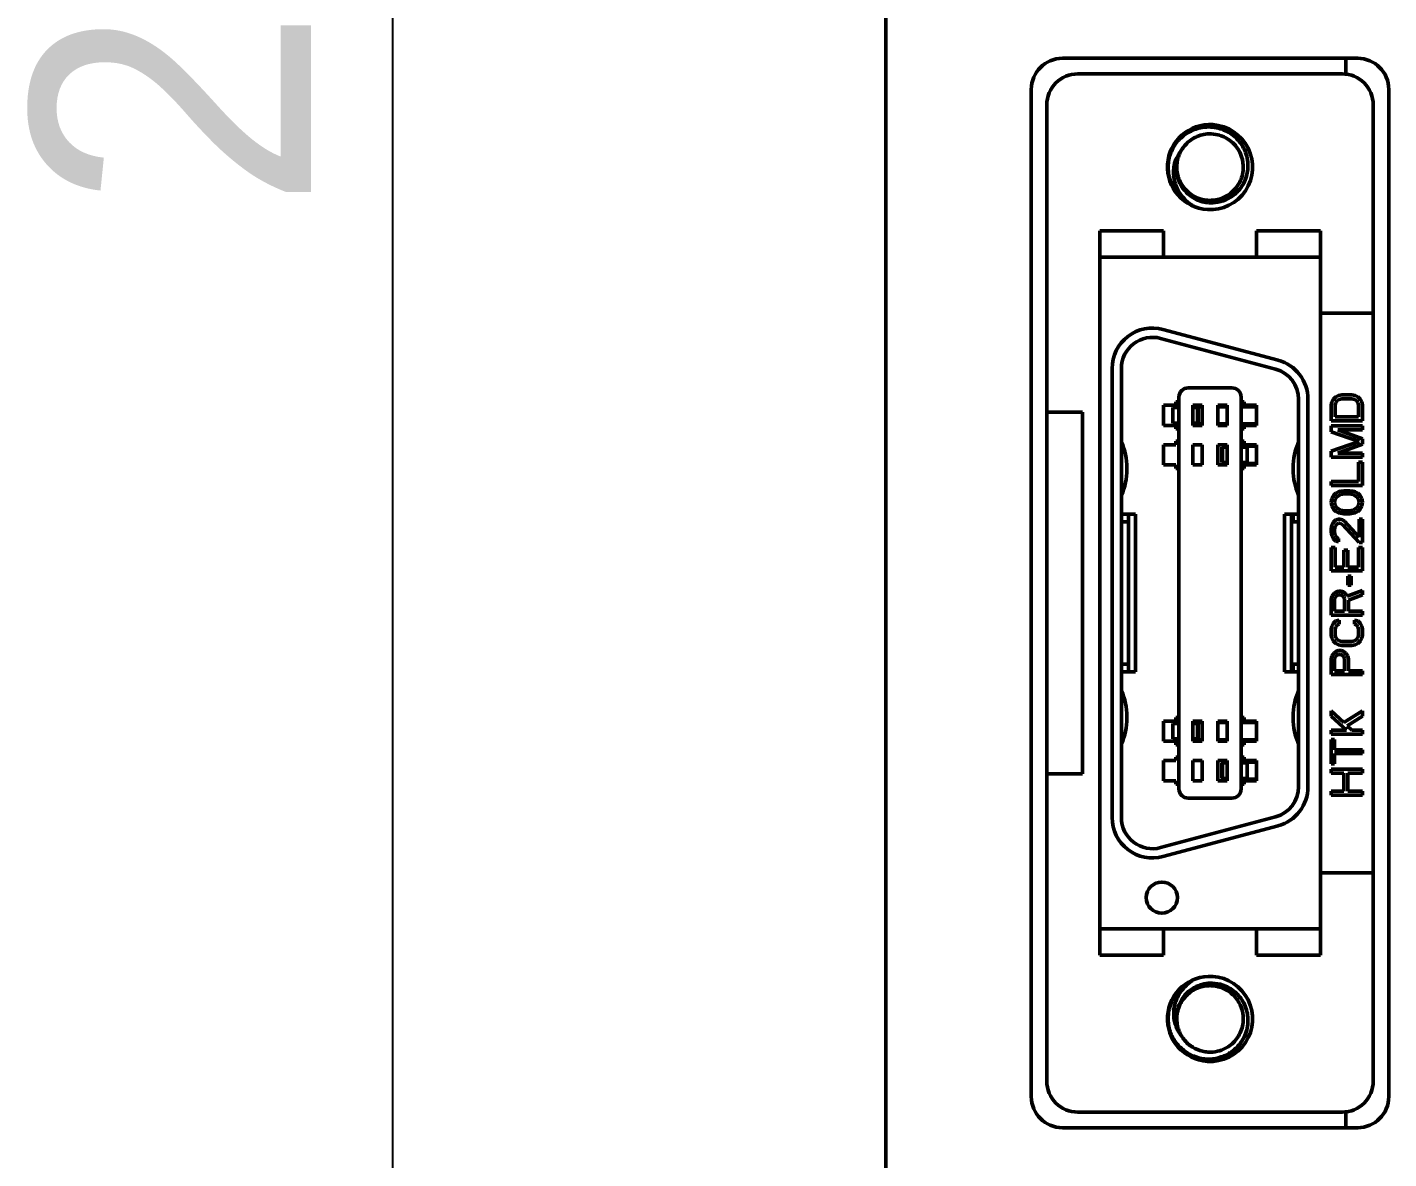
# Model space of a CAD drawing. Header units: millimetres. Extents: x 1391 to 4749, y -272 to 879.
# Drawn here: x 1797.18 to 1840.98, y 307.17 to 343.57 of the extents above; entities that cross this region are included whole.
import ezdxf

# ---------------------------------------------------------------- set-up
doc = ezdxf.new("R2010")
doc.units = ezdxf.units.MM
doc.header["$LTSCALE"] = 3
doc.layers.get('0').update_dxf_attribs({"lineweight": 25})
doc.layers.add('외형선(ISO)', color=7, linetype='Continuous', lineweight=50)
doc.layers.add('치수(ISO)', color=7, linetype='Continuous', lineweight=25)
doc.styles.add('레이블 문자 (JIS)', font='')
doc.styles.get('레이블 문자 (JIS)').set_extended_font_data('Gulim')
doc.dimstyles.new('복사 대상기본값 (JIS)', dxfattribs={"dimscale": 3, "dimtxt": 3, "dimasz": 2, "dimexe": 1, "dimexo": 0.5, "dimgap": 0.8, "dimtad": 1, "dimdsep": 46, "dimtxsty": '레이블 문자 (JIS)', "dimblk": 'Filled-1', "dimcen": 0.09, "dimdle": 10, "dimclrd": 256, "dimclre": 256, "dimclrt": 256, "dimazin": 2, "dimtfac": 0.666667, "dimtmove": 0, "dimatfit": 3, "dimldrblk": 'OPEN', "dimfxl": 1, "dimtolj": 1, "dimtzin": 0, "dimlwd": -1, "dimlwe": -1, "dimarcsym": 0})

# ---------------------------------------------------------------- blocks, each defined once
blk = doc.blocks.new('Filled-1')
at = {"color": 0}
for p, q in [((0, 0), (-1, 0.25)), ((-1, 0.25), (-1, -0.25)), ((-1, 0), (0, 0)), ((-1, -0.25), (0, 0))]:
    blk.add_line(p, q, dxfattribs=at)
at = {"color": 0, "flags": 128}
blk.add_lwpolyline([(-1, -0.25), (0, 0), (-1, 0.25), (-1, -0.25)], dxfattribs=at)
at = {"color": 0}
blk.add_solid([(-1, -0.25), (0, 0), (-1, 0.25), (-1, -0.25)], dxfattribs=at)
blk = doc.blocks.new('*D20')
at = {"layer": 'Defpoints', "color": 0}
for p in [(1808.941, 451.269), (1838.051, 451.269), (1824.801, 249.769)]:
    blk.add_point(p, dxfattribs=at)
at = {"layer": '치수(ISO)'}
for p, q in [((1836.551, 451.269), (1805.941, 451.269)), ((1808.941, 255.769), (1808.941, 445.269)), ((1823.301, 249.769), (1805.941, 249.769))]:
    blk.add_line(p, q, dxfattribs=at)
at = {"layer": '치수(ISO)', "linetype": 'ByBlock', "xscale": 6, "yscale": 6, "zscale": 6}
for p, rotation in [((1808.941, 451.269), 90), ((1808.941, 249.769), 270)]:
    blk.add_blockref('Filled-1', p, dxfattribs=dict(at, rotation=rotation))
at = {"layer": '치수(ISO)', "insert": (1797.313, 347.499), "char_height": 9, "attachment_point": 2, "rotation": 90, "style": '레이블 문자 (JIS)'}
blk.add_mtext('\\A1;202', dxfattribs=at)
blk = doc.blocks.new('_Open')
at = {"color": 0, "linetype": 'ByBlock', "lineweight": -2}
for p, q in [((-1, 0.1667), (0, 0)), ((-1, -0.1667), (0, 0)), ((0, 0), (-1, 0))]:
    blk.add_line(p, q, dxfattribs=at)

msp = doc.modelspace()

# ---------------------------------------------------------------- linework, layer by layer
at = {"layer": '외형선(ISO)', "color": 0}
for p, q in [((1824.801, 259.269), (1824.801, 441.269)), ((1830.481, 342.569), (1839.981, 342.569)), ((1839.601, 342.062), (1839.601, 342.569)), ((1839.481, 342.069), (1830.981, 342.069)), ((1829.481, 309.169), (1829.481, 341.569)), ((1840.981, 341.569), (1840.981, 309.169)), ((1829.981, 341.069), (1829.981, 331.184)), ((1840.481, 334.369), (1840.481, 341.069)), ((1833.929, 339.421), (1833.929, 339.421)), ((1831.681, 336.169), (1831.681, 337.019)), ((1833.731, 337.019), (1831.681, 337.019)), ((1833.731, 337.019), (1833.731, 336.169)), ((1836.731, 337.019), (1838.781, 337.019)), ((1836.731, 337.019), (1836.731, 336.169)), ((1838.781, 337.019), (1838.781, 336.169)), ((1833.731, 336.169), (1831.681, 336.169)), ((1831.681, 336.169), (1831.681, 314.569)), ((1836.731, 336.169), (1833.731, 336.169)), ((1838.781, 336.169), (1836.731, 336.169)), ((1838.781, 314.569), (1838.781, 336.169)), ((1838.781, 334.369), (1840.481, 334.369)), ((1840.481, 316.369), (1840.481, 334.369)), ((1833.718, 333.85), (1837.418, 332.858)), ((1833.64, 333.56), (1837.34, 332.569)), ((1832.081, 318.144), (1832.081, 332.594)), ((1832.381, 318.144), (1832.381, 332.594)), ((1834.231, 331.669), (1834.231, 319.069)), ((1835.931, 331.969), (1834.531, 331.969)), ((1836.231, 331.669), (1836.231, 319.069)), ((1838.081, 331.603), (1838.081, 319.136)), ((1838.381, 331.603), (1838.381, 319.136)), ((1839.195, 331.598), (1839.153, 331.515)), ((1839.28, 331.682), (1839.195, 331.598)), ((1839.365, 331.723), (1839.28, 331.682)), ((1839.323, 331.557), (1839.387, 331.598)), ((1839.472, 331.744), (1839.365, 331.723)), ((1839.387, 331.598), (1839.472, 331.619)), ((1839.791, 331.744), (1839.472, 331.744)), ((1839.472, 331.619), (1839.791, 331.619)), ((1839.897, 331.723), (1839.791, 331.744)), ((1839.791, 331.619), (1839.876, 331.598)), ((1839.876, 331.598), (1839.94, 331.557)), ((1839.982, 331.682), (1839.897, 331.723)), ((1840.067, 331.598), (1839.982, 331.682)), ((1840.11, 331.515), (1840.067, 331.598)), ((1829.981, 319.554), (1829.981, 331.184)), ((1829.981, 331.184), (1831.131, 331.184)), ((1831.131, 319.554), (1831.131, 331.184)), ((1833.731, 331.409), (1833.731, 330.759)), ((1833.731, 331.409), (1834.131, 331.409)), ((1834.031, 331.334), (1834.231, 331.334)), ((1834.031, 331.334), (1834.031, 330.834)), ((1834.131, 331.519), (1834.131, 331.409)), ((1834.131, 331.519), (1834.231, 331.519)), ((1834.131, 331.414), (1834.161, 331.384)), ((1834.131, 331.353), (1834.131, 331.409)), ((1834.231, 331.384), (1834.161, 331.384)), ((1834.681, 330.759), (1834.681, 331.409)), ((1834.681, 331.409), (1834.981, 331.409)), ((1834.681, 331.359), (1834.931, 331.359)), ((1834.831, 331.334), (1834.681, 331.334)), ((1834.831, 330.834), (1834.831, 331.334)), ((1834.931, 331.359), (1834.981, 331.359)), ((1834.981, 331.409), (1834.981, 330.759)), ((1835.481, 331.409), (1835.781, 331.409)), ((1835.481, 330.759), (1835.481, 331.409)), ((1835.481, 331.359), (1835.781, 331.359)), ((1835.781, 331.409), (1835.781, 330.759)), ((1836.331, 331.519), (1836.231, 331.519)), ((1836.231, 331.359), (1836.731, 331.359)), ((1836.331, 331.409), (1836.331, 331.519)), ((1836.331, 331.409), (1836.731, 331.409)), ((1836.731, 330.759), (1836.731, 331.409)), ((1839.153, 331.515), (1839.131, 331.411)), ((1839.131, 330.911), (1839.131, 331.411)), ((1839.259, 331.411), (1839.28, 331.494)), ((1839.259, 331.411), (1839.259, 331.036)), ((1839.28, 331.494), (1839.323, 331.557)), ((1839.94, 331.557), (1839.982, 331.494)), ((1839.982, 331.494), (1840.004, 331.411)), ((1840.004, 331.411), (1840.004, 331.036)), ((1840.131, 331.411), (1840.11, 331.515)), ((1840.131, 330.911), (1840.131, 331.411)), ((1834.131, 330.759), (1833.731, 330.759)), ((1834.031, 330.834), (1834.231, 330.834)), ((1834.131, 330.759), (1834.131, 330.815)), ((1834.161, 330.784), (1834.131, 330.754)), ((1834.131, 330.759), (1834.131, 330.649)), ((1834.161, 330.784), (1834.231, 330.784)), ((1834.681, 330.834), (1834.831, 330.834)), ((1834.681, 330.809), (1834.931, 330.809)), ((1834.981, 330.759), (1834.681, 330.759)), ((1834.931, 330.809), (1834.981, 330.809)), ((1835.481, 330.809), (1835.781, 330.809)), ((1835.781, 330.759), (1835.481, 330.759)), ((1836.231, 330.809), (1836.731, 330.809)), ((1836.331, 330.759), (1836.731, 330.759)), ((1836.331, 330.759), (1836.331, 330.649)), ((1839.131, 330.911), (1840.131, 330.911)), ((1840.131, 330.744), (1839.131, 330.744)), ((1839.131, 330.744), (1839.131, 330.557)), ((1840.004, 331.036), (1839.259, 331.036)), ((1840.131, 330.619), (1840.131, 330.744)), ((1834.131, 330.649), (1834.231, 330.649)), ((1836.231, 330.649), (1836.331, 330.649)), ((1839.131, 330.557), (1840.025, 330.244)), ((1840.131, 330.328), (1839.344, 330.619)), ((1840.131, 330.619), (1839.344, 330.619)), ((1840.131, 330.161), (1840.131, 330.328)), ((1833.731, 330.139), (1833.731, 329.489)), ((1833.731, 330.139), (1834.131, 330.139)), ((1834.131, 330.249), (1834.131, 330.139)), ((1834.231, 330.249), (1834.131, 330.249)), ((1834.681, 329.489), (1834.681, 330.139)), ((1834.681, 330.139), (1834.981, 330.139)), ((1834.981, 330.139), (1834.981, 329.489)), ((1835.481, 329.489), (1835.481, 330.139)), ((1835.481, 330.139), (1835.781, 330.139)), ((1835.781, 330.064), (1835.631, 330.064)), ((1835.631, 329.564), (1835.631, 330.064)), ((1835.781, 330.139), (1835.781, 329.489)), ((1836.331, 330.249), (1836.231, 330.249)), ((1836.301, 330.114), (1836.231, 330.114)), ((1836.431, 330.064), (1836.231, 330.064)), ((1836.301, 330.114), (1836.331, 330.144)), ((1836.331, 330.249), (1836.331, 330.139)), ((1836.731, 330.139), (1836.331, 330.139)), ((1836.331, 330.139), (1836.331, 330.083)), ((1836.731, 330.089), (1836.331, 330.089)), ((1836.431, 329.564), (1836.431, 330.064)), ((1836.731, 329.489), (1836.731, 330.139)), ((1840.025, 330.244), (1839.131, 329.932)), ((1839.131, 329.932), (1839.131, 329.744)), ((1839.344, 329.869), (1840.131, 330.161)), ((1840.131, 329.869), (1839.344, 329.869)), ((1840.131, 329.744), (1840.131, 329.869)), ((1832.556, 329.337), (1832.556, 329.401)), ((1834.131, 329.489), (1833.731, 329.489)), ((1834.131, 329.489), (1834.131, 329.379)), ((1834.981, 329.489), (1834.681, 329.489)), ((1835.781, 329.489), (1835.481, 329.489)), ((1835.631, 329.564), (1835.781, 329.564)), ((1836.231, 329.564), (1836.431, 329.564)), ((1836.231, 329.514), (1836.301, 329.514)), ((1836.331, 329.484), (1836.301, 329.514)), ((1836.331, 329.545), (1836.331, 329.489)), ((1836.731, 329.539), (1836.331, 329.539)), ((1836.331, 329.489), (1836.731, 329.489)), ((1836.331, 329.489), (1836.331, 329.379)), ((1837.906, 329.337), (1837.906, 329.401)), ((1839.131, 329.744), (1840.131, 329.744)), ((1840.131, 329.578), (1840.004, 329.578)), ((1840.004, 329.578), (1840.004, 328.953)), ((1840.131, 328.828), (1840.131, 329.578)), ((1834.131, 329.379), (1834.231, 329.379)), ((1836.231, 329.379), (1836.331, 329.379)), ((1840.004, 328.953), (1839.131, 328.953)), ((1839.131, 328.953), (1839.131, 328.828)), ((1840.131, 328.828), (1839.131, 328.828)), ((1839.216, 328.515), (1839.153, 328.411)), ((1839.28, 328.578), (1839.216, 328.515)), ((1839.365, 328.619), (1839.28, 328.578)), ((1839.301, 328.453), (1839.429, 328.536)), ((1839.429, 328.64), (1839.365, 328.619)), ((1839.535, 328.661), (1839.429, 328.64)), ((1839.429, 328.536), (1839.557, 328.557)), ((1839.727, 328.661), (1839.535, 328.661)), ((1839.557, 328.557), (1839.706, 328.557)), ((1839.706, 328.557), (1839.833, 328.536)), ((1839.833, 328.64), (1839.727, 328.661)), ((1839.897, 328.619), (1839.833, 328.64)), ((1839.833, 328.536), (1839.961, 328.453)), ((1839.982, 328.578), (1839.897, 328.619)), ((1840.046, 328.515), (1839.982, 328.578)), ((1840.11, 328.411), (1840.046, 328.515)), ((1839.153, 328.411), (1839.131, 328.286)), ((1839.131, 328.286), (1839.153, 328.161)), ((1839.153, 328.161), (1839.216, 328.057)), ((1839.238, 328.286), (1839.259, 328.39)), ((1839.259, 328.182), (1839.238, 328.286)), ((1839.259, 328.39), (1839.301, 328.453)), ((1839.301, 328.119), (1839.259, 328.182)), ((1839.429, 328.036), (1839.301, 328.119)), ((1839.961, 328.119), (1839.833, 328.036)), ((1839.961, 328.453), (1840.004, 328.39)), ((1840.004, 328.182), (1839.961, 328.119)), ((1840.004, 328.39), (1840.025, 328.286)), ((1840.025, 328.286), (1840.004, 328.182)), ((1840.046, 328.057), (1840.11, 328.161)), ((1840.131, 328.286), (1840.11, 328.411)), ((1840.11, 328.161), (1840.131, 328.286)), ((1832.381, 327.909), (1832.831, 327.909)), ((1832.381, 327.659), (1832.606, 327.659)), ((1832.606, 322.829), (1832.606, 327.909)), ((1832.831, 322.829), (1832.831, 327.909)), ((1837.631, 327.909), (1837.631, 322.829)), ((1838.081, 327.909), (1837.631, 327.909)), ((1837.856, 327.909), (1837.856, 322.829)), ((1837.856, 327.659), (1838.081, 327.659)), ((1837.901, 327.659), (1837.901, 327.909)), ((1839.195, 327.64), (1839.153, 327.557)), ((1839.28, 327.723), (1839.195, 327.64)), ((1839.216, 328.057), (1839.28, 327.994)), ((1839.28, 327.994), (1839.365, 327.953)), ((1839.365, 327.744), (1839.28, 327.723)), ((1839.365, 327.953), (1839.429, 327.932)), ((1839.408, 327.744), (1839.365, 327.744)), ((1839.493, 327.723), (1839.408, 327.744)), ((1839.429, 328.036), (1839.557, 328.015)), ((1839.429, 327.932), (1839.535, 327.911)), ((1839.557, 327.682), (1839.493, 327.723)), ((1839.727, 327.911), (1839.535, 327.911)), ((1839.706, 328.015), (1839.557, 328.015)), ((1840.025, 327.161), (1839.557, 327.682)), ((1839.833, 328.036), (1839.706, 328.015)), ((1839.727, 327.911), (1839.833, 327.932)), ((1839.833, 327.932), (1839.897, 327.953)), ((1839.897, 327.953), (1839.982, 327.994)), ((1839.982, 327.994), (1840.046, 328.057)), ((1840.131, 327.744), (1840.025, 327.744)), ((1840.025, 327.744), (1840.025, 327.161)), ((1840.131, 326.994), (1840.131, 327.744)), ((1839.153, 327.557), (1839.131, 327.432)), ((1839.131, 327.432), (1839.131, 327.348)), ((1839.131, 327.348), (1839.153, 327.203)), ((1839.153, 327.203), (1839.195, 327.119)), ((1839.238, 327.411), (1839.259, 327.515)), ((1839.238, 327.328), (1839.238, 327.411)), ((1839.259, 327.223), (1839.238, 327.328)), ((1839.259, 327.515), (1839.301, 327.578)), ((1839.301, 327.161), (1839.259, 327.223)), ((1839.301, 327.578), (1839.365, 327.619)), ((1839.365, 327.619), (1839.408, 327.619)), ((1839.408, 327.619), (1839.493, 327.578)), ((1839.493, 327.578), (1840.025, 326.994)), ((1839.259, 326.828), (1839.131, 326.828)), ((1839.131, 326.828), (1839.131, 326.078)), ((1839.195, 327.119), (1839.28, 327.036)), ((1839.259, 326.203), (1839.259, 326.828)), ((1839.28, 327.036), (1839.365, 327.015)), ((1839.365, 327.119), (1839.301, 327.161)), ((1839.365, 327.015), (1839.365, 327.119)), ((1840.131, 326.828), (1840.004, 326.828)), ((1840.004, 326.203), (1840.004, 326.828)), ((1840.131, 326.994), (1840.025, 326.994)), ((1840.131, 326.078), (1840.131, 326.828)), ((1839.663, 326.744), (1839.535, 326.744)), ((1839.535, 326.744), (1839.535, 326.203)), ((1839.663, 326.203), (1839.663, 326.744)), ((1839.131, 326.078), (1840.131, 326.078)), ((1839.535, 326.203), (1839.259, 326.203)), ((1840.004, 326.203), (1839.663, 326.203)), ((1839.663, 325.911), (1839.663, 325.619)), ((1839.663, 325.911), (1839.77, 325.911)), ((1839.77, 325.619), (1839.77, 325.911)), ((1840.131, 325.453), (1839.642, 325.265)), ((1839.663, 325.619), (1839.77, 325.619)), ((1840.131, 325.307), (1840.131, 325.453)), ((1839.153, 325.265), (1839.131, 325.161)), ((1839.131, 325.161), (1839.131, 324.661)), ((1839.216, 325.348), (1839.153, 325.265)), ((1839.301, 325.411), (1839.216, 325.348)), ((1839.238, 325.182), (1839.259, 325.244)), ((1839.238, 324.786), (1839.238, 325.182)), ((1839.301, 325.286), (1839.259, 325.244)), ((1839.365, 325.432), (1839.301, 325.411)), ((1839.301, 325.286), (1839.365, 325.307)), ((1839.45, 325.432), (1839.365, 325.432)), ((1839.365, 325.307), (1839.429, 325.307)), ((1839.429, 325.307), (1839.493, 325.286)), ((1839.514, 325.411), (1839.45, 325.432)), ((1839.535, 325.244), (1839.493, 325.286)), ((1839.599, 325.348), (1839.514, 325.411)), ((1839.535, 325.244), (1839.557, 325.182)), ((1839.557, 324.786), (1839.557, 325.182)), ((1839.642, 325.265), (1839.599, 325.348)), ((1839.684, 325.14), (1840.131, 325.307)), ((1839.684, 325.14), (1839.684, 324.786)), ((1839.131, 324.661), (1840.131, 324.661)), ((1839.557, 324.786), (1839.238, 324.786)), ((1840.131, 324.786), (1839.684, 324.786)), ((1840.131, 324.661), (1840.131, 324.786)), ((1839.153, 324.307), (1839.131, 324.203)), ((1839.131, 324.203), (1839.131, 324.015)), ((1839.195, 324.39), (1839.153, 324.307)), ((1839.28, 324.473), (1839.195, 324.39)), ((1839.259, 324.203), (1839.28, 324.286)), ((1839.259, 324.015), (1839.259, 324.203)), ((1839.387, 324.494), (1839.28, 324.473)), ((1839.28, 324.286), (1839.323, 324.348)), ((1839.323, 324.348), (1839.387, 324.369)), ((1839.387, 324.369), (1839.387, 324.494)), ((1839.982, 324.473), (1839.876, 324.494)), ((1839.876, 324.369), (1839.876, 324.494)), ((1839.876, 324.369), (1839.94, 324.348)), ((1839.94, 324.348), (1839.982, 324.286)), ((1840.067, 324.39), (1839.982, 324.473)), ((1839.982, 324.286), (1840.004, 324.203)), ((1840.004, 324.203), (1840.004, 324.015)), ((1840.11, 324.307), (1840.067, 324.39)), ((1840.131, 324.203), (1840.11, 324.307)), ((1840.131, 324.015), (1840.131, 324.203)), ((1839.131, 324.015), (1839.153, 323.911)), ((1839.153, 323.911), (1839.195, 323.828)), ((1839.195, 323.828), (1839.28, 323.744)), ((1839.28, 323.932), (1839.259, 324.015)), ((1839.323, 323.869), (1839.28, 323.932)), ((1839.28, 323.744), (1839.365, 323.703)), ((1839.387, 323.828), (1839.323, 323.869)), ((1839.365, 323.703), (1839.472, 323.682)), ((1839.472, 323.807), (1839.387, 323.828)), ((1839.791, 323.807), (1839.472, 323.807)), ((1839.876, 323.828), (1839.791, 323.807)), ((1839.791, 323.682), (1839.897, 323.703)), ((1839.94, 323.869), (1839.876, 323.828)), ((1839.897, 323.703), (1839.982, 323.744)), ((1839.982, 323.932), (1839.94, 323.869)), ((1840.004, 324.015), (1839.982, 323.932)), ((1839.982, 323.744), (1840.067, 323.828)), ((1840.067, 323.828), (1840.11, 323.911)), ((1840.11, 323.911), (1840.131, 324.015)), ((1839.153, 323.348), (1839.131, 323.244)), ((1839.216, 323.432), (1839.153, 323.348)), ((1839.301, 323.494), (1839.216, 323.432)), ((1839.238, 323.265), (1839.259, 323.328)), ((1839.238, 322.869), (1839.238, 323.265)), ((1839.301, 323.369), (1839.259, 323.328)), ((1839.301, 323.494), (1839.365, 323.515)), ((1839.301, 323.369), (1839.365, 323.39)), ((1839.45, 323.515), (1839.365, 323.515)), ((1839.365, 323.39), (1839.429, 323.39)), ((1839.429, 323.39), (1839.493, 323.369)), ((1839.514, 323.494), (1839.45, 323.515)), ((1839.472, 323.682), (1839.791, 323.682)), ((1839.535, 323.328), (1839.493, 323.369)), ((1839.599, 323.432), (1839.514, 323.494)), ((1839.535, 323.328), (1839.557, 323.265)), ((1839.557, 322.869), (1839.557, 323.265)), ((1839.663, 323.348), (1839.599, 323.432)), ((1839.684, 323.244), (1839.663, 323.348)), ((1832.381, 323.079), (1832.606, 323.079)), ((1832.381, 322.829), (1832.831, 322.829)), ((1837.631, 322.829), (1838.081, 322.829)), ((1837.856, 323.079), (1838.081, 323.079)), ((1837.901, 322.829), (1837.901, 323.079)), ((1839.131, 323.244), (1839.131, 322.744)), ((1839.557, 322.869), (1839.238, 322.869)), ((1839.684, 322.869), (1839.684, 323.244)), ((1840.131, 322.869), (1839.684, 322.869)), ((1840.131, 322.744), (1840.131, 322.869)), ((1839.131, 322.744), (1840.131, 322.744)), ((1839.535, 321.203), (1839.131, 321.578)), ((1839.131, 321.578), (1839.131, 321.411)), ((1840.131, 321.578), (1839.535, 321.203)), ((1840.131, 321.411), (1840.131, 321.578)), ((1832.556, 321.337), (1832.556, 321.401)), ((1833.731, 321.249), (1833.731, 320.599)), ((1833.731, 321.249), (1834.131, 321.249)), ((1834.031, 321.174), (1834.231, 321.174)), ((1834.031, 321.174), (1834.031, 320.674)), ((1834.131, 321.359), (1834.131, 321.249)), ((1834.231, 321.359), (1834.131, 321.359)), ((1834.131, 321.254), (1834.161, 321.224)), ((1834.131, 321.193), (1834.131, 321.249)), ((1834.231, 321.224), (1834.161, 321.224)), ((1834.681, 320.599), (1834.681, 321.249)), ((1834.681, 321.249), (1834.981, 321.249)), ((1834.681, 321.199), (1834.931, 321.199)), ((1834.831, 321.174), (1834.681, 321.174)), ((1834.831, 320.674), (1834.831, 321.174)), ((1834.931, 321.199), (1834.981, 321.199)), ((1834.981, 321.249), (1834.981, 320.599)), ((1835.481, 320.599), (1835.481, 321.249)), ((1835.481, 321.249), (1835.781, 321.249)), ((1835.481, 321.199), (1835.781, 321.199)), ((1835.781, 321.249), (1835.781, 320.599)), ((1836.331, 321.359), (1836.231, 321.359)), ((1836.231, 321.199), (1836.731, 321.199)), ((1836.331, 321.249), (1836.331, 321.359)), ((1836.331, 321.249), (1836.731, 321.249)), ((1836.731, 320.599), (1836.731, 321.249)), ((1837.906, 321.337), (1837.906, 321.401)), ((1839.131, 321.411), (1839.621, 320.953)), ((1839.642, 321.098), (1840.131, 321.411)), ((1839.791, 320.953), (1839.642, 321.098)), ((1834.031, 320.674), (1834.231, 320.674)), ((1834.131, 320.599), (1834.131, 320.655)), ((1834.681, 320.674), (1834.831, 320.674)), ((1834.681, 320.649), (1834.931, 320.649)), ((1834.931, 320.649), (1834.981, 320.649)), ((1835.481, 320.649), (1835.781, 320.649)), ((1836.231, 320.649), (1836.731, 320.649)), ((1839.621, 320.953), (1839.131, 320.953)), ((1839.131, 320.953), (1839.131, 320.828)), ((1839.131, 320.828), (1840.131, 320.828)), ((1839.238, 320.661), (1839.131, 320.661)), ((1839.131, 319.869), (1839.131, 320.661)), ((1839.238, 320.328), (1839.238, 320.661)), ((1839.791, 320.953), (1840.131, 320.953)), ((1840.131, 320.828), (1840.131, 320.953)), ((1834.131, 320.599), (1833.731, 320.599)), ((1834.161, 320.624), (1834.131, 320.594)), ((1834.131, 320.599), (1834.131, 320.489)), ((1834.131, 320.489), (1834.231, 320.489)), ((1834.161, 320.624), (1834.231, 320.624)), ((1834.981, 320.599), (1834.681, 320.599)), ((1835.781, 320.599), (1835.481, 320.599)), ((1836.231, 320.489), (1836.331, 320.489)), ((1836.331, 320.599), (1836.731, 320.599)), ((1836.331, 320.599), (1836.331, 320.489)), ((1840.131, 320.328), (1839.238, 320.328)), ((1839.238, 319.869), (1839.238, 320.203)), ((1839.238, 320.203), (1840.131, 320.203)), ((1840.131, 320.203), (1840.131, 320.328)), ((1833.731, 319.979), (1833.731, 319.329)), ((1833.731, 319.979), (1834.131, 319.979)), ((1834.131, 320.089), (1834.131, 319.979)), ((1834.231, 320.089), (1834.131, 320.089)), ((1834.681, 319.329), (1834.681, 319.979)), ((1834.681, 319.979), (1834.981, 319.979)), ((1834.981, 319.979), (1834.981, 319.329)), ((1835.481, 319.329), (1835.481, 319.979)), ((1835.481, 319.979), (1835.781, 319.979)), ((1835.781, 319.904), (1835.631, 319.904)), ((1835.631, 319.404), (1835.631, 319.904)), ((1835.781, 319.979), (1835.781, 319.329)), ((1836.331, 320.089), (1836.231, 320.089)), ((1836.301, 319.954), (1836.231, 319.954)), ((1836.431, 319.904), (1836.231, 319.904)), ((1836.301, 319.954), (1836.331, 319.984)), ((1836.331, 319.979), (1836.331, 320.089)), ((1836.331, 319.979), (1836.731, 319.979)), ((1836.331, 319.979), (1836.331, 319.923)), ((1836.731, 319.929), (1836.331, 319.929)), ((1836.431, 319.404), (1836.431, 319.904)), ((1836.731, 319.329), (1836.731, 319.979)), ((1839.131, 319.869), (1839.238, 319.869)), ((1829.981, 309.669), (1829.981, 319.554)), ((1831.131, 319.554), (1829.981, 319.554)), ((1834.131, 319.329), (1833.731, 319.329)), ((1834.131, 319.329), (1834.131, 319.219)), ((1834.981, 319.329), (1834.681, 319.329)), ((1835.781, 319.329), (1835.481, 319.329)), ((1835.631, 319.404), (1835.781, 319.404)), ((1836.231, 319.404), (1836.431, 319.404)), ((1836.231, 319.354), (1836.301, 319.354)), ((1836.331, 319.324), (1836.301, 319.354)), ((1836.331, 319.385), (1836.331, 319.329)), ((1836.731, 319.379), (1836.331, 319.379)), ((1836.331, 319.329), (1836.731, 319.329)), ((1836.331, 319.329), (1836.331, 319.219)), ((1839.131, 319.703), (1840.131, 319.703)), ((1839.131, 319.578), (1839.131, 319.703)), ((1839.535, 319.578), (1839.131, 319.578)), ((1839.535, 318.994), (1839.535, 319.578)), ((1839.663, 318.994), (1839.663, 319.578)), ((1840.131, 319.578), (1839.663, 319.578)), ((1840.131, 319.703), (1840.131, 319.578)), ((1834.131, 319.219), (1834.231, 319.219)), ((1836.231, 319.219), (1836.331, 319.219)), ((1839.131, 318.994), (1839.535, 318.994)), ((1839.131, 318.869), (1839.131, 318.994)), ((1839.663, 318.994), (1840.131, 318.994)), ((1840.131, 318.994), (1840.131, 318.869)), ((1835.931, 318.769), (1834.531, 318.769)), ((1840.131, 318.869), (1839.131, 318.869)), ((1837.34, 318.17), (1833.64, 317.178)), ((1837.418, 317.88), (1833.718, 316.888)), ((1840.481, 316.369), (1838.781, 316.369)), ((1840.481, 316.369), (1840.481, 309.669)), ((1831.681, 314.569), (1833.731, 314.569)), ((1831.681, 314.569), (1831.681, 313.719)), ((1833.731, 314.569), (1836.731, 314.569)), ((1833.731, 314.569), (1833.731, 313.719)), ((1836.731, 314.569), (1838.781, 314.569)), ((1836.731, 313.719), (1836.731, 314.569)), ((1838.781, 313.719), (1838.781, 314.569)), ((1833.731, 313.719), (1831.681, 313.719)), ((1838.781, 313.719), (1836.731, 313.719)), ((1833.929, 311.317), (1833.929, 311.317)), ((1830.981, 308.669), (1839.481, 308.669)), ((1839.601, 308.169), (1839.601, 308.676)), ((1839.981, 308.169), (1830.481, 308.169))]:
    msp.add_line(p, q, dxfattribs=at)
msp.add_circle((1833.681, 315.569), 0.5, dxfattribs=at)
for centre, radius, start, end in [((1830.481, 341.569), 1, 90, 180), ((1839.981, 341.569), 1, 0, 90), ((1830.981, 341.069), 1, 90, 180), ((1839.481, 341.069), 1, 0, 90), ((1835.231, 339.069), 1.369, 86.4, 266.4), ((1835.231, 339.069), 1.369, 266.4, 86.4), ((1835.231, 339.069), 1.069, 149.7945, 170.0063), ((1833.381, 332.594), 1.3, 75, 180), ((1833.381, 332.594), 1, 75, 180), ((1837.081, 331.603), 1, 0, 75), ((1837.081, 331.603), 1.3, 0, 75), ((1834.531, 331.669), 0.3, 90, 180), ((1835.931, 331.669), 0.3, 0, 90), ((1830.556, 329.401), 2, 360, 24.1468), ((1839.906, 329.401), 2, 155.8532, 180), ((1830.556, 329.337), 2, 335.8532, 0), ((1830.556, 321.401), 2, 360, 24.1468), ((1839.906, 321.401), 2, 155.8532, 180), ((1830.556, 321.337), 2, 335.8532, 0), ((1834.531, 319.069), 0.3, 180, 270), ((1835.931, 319.069), 0.3, 270, 0), ((1837.081, 319.136), 1, 285, 0), ((1837.081, 319.136), 1.3, 285, 0), ((1833.381, 318.144), 1.3, 180, 285), ((1833.381, 318.144), 1, 180, 285), ((1835.231, 311.669), 1.369, 86.4, 266.4), ((1835.231, 311.669), 1.369, 266.4, 86.4), ((1835.231, 311.669), 1.069, 189.9937, 210.1658), ((1830.981, 309.669), 1, 180, 270), ((1839.481, 309.669), 1, 270, 0), ((1830.481, 309.169), 1, 180, 270), ((1839.981, 309.169), 1, 270, 0)]:
    msp.add_arc(centre, radius, start, end, dxfattribs=at)
for centre, major_axis, ratio, start_param, end_param in [((1763.612, 390.262), (71.341, -58.926), 0.019263, 6.2384, 6.242728), ((1763.612, 271.906), (71.341, 58.926), 0.019263, 0.040457, 0.044785), ((1906.85, 388.992), (-71.341, -58.926), 0.019263, 0.040457, 0.044785), ((1906.85, 270.636), (-71.341, 58.926), 0.019263, 6.2384, 6.242728), ((1839.906, 329.337), (0.42, -1.955), 0.999948, 4.500916, 4.922361), ((1763.612, 380.102), (71.341, -58.926), 0.019263, 6.2384, 6.242728), ((1839.906, 321.337), (-0.417, 1.956), 0.999948, 1.360825, 1.782269), ((1763.612, 261.746), (71.341, 58.926), 0.019263, 0.040457, 0.044785), ((1906.85, 378.832), (-71.341, -58.926), 0.019263, 0.040457, 0.044785), ((1906.85, 260.476), (-71.341, 58.926), 0.019263, 6.2384, 6.242728)]:
    msp.add_ellipse(centre, major_axis=major_axis, ratio=ratio, start_param=start_param, end_param=end_param, dxfattribs=at)
for points, knots in [([(1835.231, 340.36), (1835.096, 340.365), (1834.961, 340.348), (1834.686, 340.269), (1834.548, 340.203), (1834.309, 340.032), (1834.207, 339.93), (1834.038, 339.696), (1833.972, 339.562), (1833.929, 339.421)], [0.0000046, 0.0000046, 0.0000046, 0.0000046, 0.0405491, 0.0405491, 0.0859375, 0.0859375, 0.1288493, 0.1288493, 0.173431, 0.173431, 0.173431, 0.173431]), ([(1835.231, 340.36), (1835.244, 340.36), (1835.256, 340.359), (1835.283, 340.357), (1835.298, 340.356), (1835.312, 340.355)], [-0.008112216, -0.008112216, -0.008112216, -0.008112216, -0.00435273, -0.00435273, -0.000000528, -0.000000528, -0.000000528, -0.000000528]), ([(1835.312, 340.355), (1835.487, 340.338), (1835.646, 340.285), (1835.915, 340.143), (1836.036, 340.05), (1836.257, 339.803), (1836.331, 339.661), (1836.432, 339.381), (1836.458, 339.217), (1836.446, 338.979), (1836.436, 338.904), (1836.381, 338.677), (1836.314, 338.533), (1836.134, 338.285), (1836.025, 338.182), (1835.797, 338.037), (1835.685, 337.989), (1835.459, 337.93), (1835.345, 337.917), (1835.231, 337.921)], [-0.3411007, -0.3411007, -0.3411007, -0.3411007, -0.3069158, -0.3069158, -0.2734053, -0.2734053, -0.2332699, -0.2332699, -0.1843148, -0.1843148, -0.1617106, -0.1617106, -0.1148049, -0.1148049, -0.0703622, -0.0703622, -0.0342019, -0.0342019, -0.00006, -0.00006, -0.00006, -0.00006]), ([(1834.307, 339.607), (1834.328, 339.642), (1834.35, 339.676), (1834.433, 339.787), (1834.501, 339.856), (1834.638, 339.962), (1834.703, 340.002), (1834.836, 340.065), (1834.904, 340.089), (1835.048, 340.125), (1835.125, 340.136), (1835.296, 340.14), (1835.39, 340.13), (1835.548, 340.092), (1835.612, 340.071), (1835.762, 340.002), (1835.845, 339.95), (1835.981, 339.835), (1836.036, 339.777), (1836.135, 339.646), (1836.179, 339.572), (1836.263, 339.377), (1836.292, 339.252), (1836.299, 339.125)], [0.0000777, 0.0000777, 0.0000777, 0.0000777, 0.0122905, 0.0122905, 0.0415772, 0.0415772, 0.0642819, 0.0642819, 0.0859219, 0.0859219, 0.1090576, 0.1090576, 0.1374293, 0.1374293, 0.1576978, 0.1576978, 0.1871767, 0.1871767, 0.2110638, 0.2110638, 0.2367444, 0.2367444, 0.2749291, 0.2749291, 0.2749291, 0.2749291]), ([(1834.307, 339.607), (1834.249, 339.535), (1834.199, 339.455), (1834.122, 339.29), (1834.094, 339.205), (1834.05, 338.976), (1834.051, 338.833), (1834.105, 338.552), (1834.156, 338.414), (1834.274, 338.206), (1834.331, 338.128), (1834.473, 337.976), (1834.559, 337.905), (1834.655, 337.848)], [-0.2052971, -0.2052971, -0.2052971, -0.2052971, -0.1771195, -0.1771195, -0.1499367, -0.1499367, -0.106524, -0.106524, -0.0636076, -0.0636076, -0.0343101, -0.0343101, -0.0006124, -0.0006124, -0.0006124, -0.0006124]), ([(1833.929, 339.421), (1833.892, 339.282), (1833.878, 339.137), (1833.896, 338.824), (1833.936, 338.655), (1834.065, 338.373), (1834.144, 338.256), (1834.364, 338.024), (1834.503, 337.923), (1834.655, 337.848)], [0.0000575, 0.0000575, 0.0000575, 0.0000575, 0.0431425, 0.0431425, 0.0941527, 0.0941527, 0.1362417, 0.1362417, 0.1837266, 0.1837266, 0.1837266, 0.1837266]), ([(1834.178, 339.255), (1834.154, 339.142), (1834.148, 339.026), (1834.173, 338.787), (1834.207, 338.666), (1834.291, 338.491), (1834.326, 338.432), (1834.456, 338.257), (1834.568, 338.156), (1834.769, 338.036), (1834.847, 338), (1835.004, 337.95), (1835.081, 337.934), (1835.159, 337.926)], [0.0000318, 0.0000318, 0.0000318, 0.0000318, 0.034577, 0.034577, 0.0721473, 0.0721473, 0.092808, 0.092808, 0.1374402, 0.1374402, 0.1631401, 0.1631401, 0.1867951, 0.1867951, 0.1867951, 0.1867951]), ([(1834.178, 339.25), (1834.175, 339.233), (1834.172, 339.215), (1834.163, 339.139), (1834.161, 339.08), (1834.163, 339.022)], [-0.02302724, -0.02302724, -0.02302724, -0.02302724, -0.01772607, -0.01772607, -0.00004608, -0.00004608, -0.00004608, -0.00004608]), ([(1836.299, 339.125), (1836.301, 339.089), (1836.301, 339.053), (1836.295, 338.935), (1836.282, 338.855), (1836.241, 338.713), (1836.217, 338.649), (1836.139, 338.495), (1836.079, 338.409), (1835.957, 338.281), (1835.902, 338.234), (1835.778, 338.147), (1835.71, 338.11), (1835.567, 338.052), (1835.495, 338.03), (1835.358, 338.006), (1835.295, 338), (1835.231, 338)], [0.0000092, 0.0000092, 0.0000092, 0.0000092, 0.010932, 0.010932, 0.0352526, 0.0352526, 0.0555584, 0.0555584, 0.0870563, 0.0870563, 0.1088097, 0.1088097, 0.1322757, 0.1322757, 0.1549691, 0.1549691, 0.1740474, 0.1740474, 0.1740474, 0.1740474]), ([(1834.163, 339.022), (1834.167, 338.948), (1834.177, 338.875), (1834.209, 338.752), (1834.226, 338.702), (1834.278, 338.579), (1834.317, 338.509), (1834.404, 338.389), (1834.448, 338.338), (1834.563, 338.23), (1834.637, 338.176), (1834.776, 338.1), (1834.837, 338.073), (1834.961, 338.033), (1835.022, 338.019), (1835.133, 338.004), (1835.182, 338), (1835.231, 338)], [-0.1637368, -0.1637368, -0.1637368, -0.1637368, -0.1415377, -0.1415377, -0.1256857, -0.1256857, -0.1014852, -0.1014852, -0.081264, -0.081264, -0.0539013, -0.0539013, -0.0337589, -0.0337589, -0.0148685, -0.0148685, -0.0001066, -0.0001066, -0.0001066, -0.0001066]), ([(1835.159, 337.926), (1835.171, 337.925), (1835.183, 337.924), (1835.207, 337.922), (1835.219, 337.922), (1835.231, 337.921)], [0.000040169, 0.000040169, 0.000040169, 0.000040169, 0.0036464, 0.0036464, 0.007257218, 0.007257218, 0.007257218, 0.007257218]), ([(1834.131, 331.384), (1834.136, 331.367), (1834.134, 331.355), (1834.121, 331.338), (1834.111, 331.334), (1834.101, 331.334)], [0.0006324, 0.0006324, 0.0006324, 0.0006324, 0.1004947, 0.1004947, 0.2001173, 0.2001173, 0.2001173, 0.2001173]), ([(1834.161, 331.384), (1834.156, 331.384), (1834.151, 331.384), (1834.141, 331.384), (1834.136, 331.384), (1834.131, 331.384)], [-0.003752673, -0.003752673, -0.003752673, -0.003752673, -0.002194462, -0.002194462, -0.000770873, -0.000770873, -0.000770873, -0.000770873]), ([(1834.101, 330.834), (1834.111, 330.834), (1834.121, 330.83), (1834.134, 330.814), (1834.136, 330.801), (1834.131, 330.785)], [0.000001, 0.000001, 0.000001, 0.000001, 0.0996192, 0.0996192, 0.1994775, 0.1994775, 0.1994775, 0.1994775]), ([(1834.131, 330.784), (1834.136, 330.784), (1834.141, 330.784), (1834.151, 330.784), (1834.156, 330.784), (1834.161, 330.784)], [-0.0029828, -0.0029828, -0.0029828, -0.0029828, -0.001559201, -0.001559201, -0.000001, -0.000001, -0.000001, -0.000001]), ([(1836.331, 330.114), (1836.326, 330.114), (1836.322, 330.114), (1836.312, 330.114), (1836.306, 330.114), (1836.301, 330.114)], [-0.0029828, -0.0029828, -0.0029828, -0.0029828, -0.001559201, -0.001559201, -0.000001, -0.000001, -0.000001, -0.000001]), ([(1836.362, 330.064), (1836.352, 330.064), (1836.342, 330.068), (1836.329, 330.085), (1836.326, 330.097), (1836.331, 330.114)], [0.000001, 0.000001, 0.000001, 0.000001, 0.0996192, 0.0996192, 0.1994775, 0.1994775, 0.1994775, 0.1994775]), ([(1836.301, 329.514), (1836.306, 329.514), (1836.312, 329.514), (1836.322, 329.514), (1836.326, 329.514), (1836.331, 329.514)], [-0.003752681, -0.003752681, -0.003752681, -0.003752681, -0.002194471, -0.002194471, -0.000770878, -0.000770878, -0.000770878, -0.000770878]), ([(1836.331, 329.515), (1836.326, 329.531), (1836.329, 329.544), (1836.342, 329.56), (1836.352, 329.564), (1836.362, 329.564)], [0.0006326, 0.0006326, 0.0006326, 0.0006326, 0.1004947, 0.1004947, 0.2001173, 0.2001173, 0.2001173, 0.2001173]), ([(1834.131, 321.224), (1834.136, 321.207), (1834.134, 321.195), (1834.121, 321.178), (1834.111, 321.174), (1834.101, 321.174)], [0.0006324, 0.0006324, 0.0006324, 0.0006324, 0.1004947, 0.1004947, 0.2001173, 0.2001173, 0.2001173, 0.2001173]), ([(1834.161, 321.224), (1834.156, 321.224), (1834.151, 321.224), (1834.141, 321.224), (1834.136, 321.224), (1834.131, 321.224)], [-0.003752673, -0.003752673, -0.003752673, -0.003752673, -0.002194462, -0.002194462, -0.000770873, -0.000770873, -0.000770873, -0.000770873]), ([(1834.101, 320.674), (1834.111, 320.674), (1834.121, 320.67), (1834.134, 320.654), (1834.136, 320.641), (1834.131, 320.625)], [0.000001, 0.000001, 0.000001, 0.000001, 0.0996192, 0.0996192, 0.1994775, 0.1994775, 0.1994775, 0.1994775]), ([(1834.131, 320.624), (1834.136, 320.624), (1834.141, 320.624), (1834.151, 320.624), (1834.156, 320.624), (1834.161, 320.624)], [-0.0029828, -0.0029828, -0.0029828, -0.0029828, -0.001559201, -0.001559201, -0.000001, -0.000001, -0.000001, -0.000001]), ([(1836.331, 319.954), (1836.326, 319.954), (1836.322, 319.954), (1836.312, 319.954), (1836.306, 319.954), (1836.301, 319.954)], [-0.0029828, -0.0029828, -0.0029828, -0.0029828, -0.001559201, -0.001559201, -0.000001, -0.000001, -0.000001, -0.000001]), ([(1836.362, 319.904), (1836.352, 319.904), (1836.342, 319.908), (1836.329, 319.925), (1836.326, 319.937), (1836.331, 319.954)], [0.000001, 0.000001, 0.000001, 0.000001, 0.0996192, 0.0996192, 0.1994775, 0.1994775, 0.1994775, 0.1994775]), ([(1836.301, 319.354), (1836.306, 319.354), (1836.312, 319.354), (1836.322, 319.354), (1836.326, 319.354), (1836.331, 319.354)], [-0.003752681, -0.003752681, -0.003752681, -0.003752681, -0.002194471, -0.002194471, -0.000770878, -0.000770878, -0.000770878, -0.000770878]), ([(1836.331, 319.355), (1836.326, 319.371), (1836.329, 319.384), (1836.342, 319.4), (1836.352, 319.404), (1836.362, 319.404)], [0.0006326, 0.0006326, 0.0006326, 0.0006326, 0.1004947, 0.1004947, 0.2001173, 0.2001173, 0.2001173, 0.2001173]), ([(1834.657, 312.89), (1834.504, 312.816), (1834.364, 312.715), (1834.144, 312.482), (1834.065, 312.365), (1833.936, 312.083), (1833.896, 311.915), (1833.878, 311.601), (1833.892, 311.456), (1833.929, 311.317)], [-0.1839248, -0.1839248, -0.1839248, -0.1839248, -0.1362417, -0.1362417, -0.0941527, -0.0941527, -0.0431425, -0.0431425, -0.0000575, -0.0000575, -0.0000575, -0.0000575]), ([(1834.307, 311.132), (1834.283, 311.162), (1834.259, 311.194), (1834.238, 311.227), (1834.21, 311.27), (1834.185, 311.316), (1834.164, 311.363), (1834.125, 311.446), (1834.098, 311.535), (1834.081, 311.626), (1834.064, 311.717), (1834.058, 311.811), (1834.063, 311.905), (1834.069, 311.999), (1834.085, 312.094), (1834.114, 312.187), (1834.121, 312.213), (1834.13, 312.238), (1834.139, 312.263), (1834.165, 312.33), (1834.196, 312.395), (1834.234, 312.457), (1834.285, 312.543), (1834.346, 312.623), (1834.417, 312.696), (1834.488, 312.769), (1834.569, 312.834), (1834.657, 312.89)], [0.0000023, 0.0000023, 0.0000023, 0.0000023, 0.0620137, 0.0620137, 0.0620137, 0.1428571, 0.1428571, 0.1428571, 0.2857143, 0.2857143, 0.2857143, 0.4285714, 0.4285714, 0.4285714, 0.5714286, 0.5714286, 0.5714286, 0.6103082, 0.6103082, 0.6103082, 0.7142857, 0.7142857, 0.7142857, 0.8571429, 0.8571429, 0.8571429, 0.9991428, 0.9991428, 0.9991428, 0.9991428]), ([(1835.231, 312.817), (1835.147, 312.814), (1835.063, 312.801), (1834.892, 312.756), (1834.806, 312.721), (1834.596, 312.604), (1834.481, 312.507), (1834.346, 312.336), (1834.308, 312.278), (1834.216, 312.1), (1834.177, 311.974), (1834.147, 311.724), (1834.153, 311.602), (1834.178, 311.484)], [-0.1930619, -0.1930619, -0.1930619, -0.1930619, -0.1679086, -0.1679086, -0.1405681, -0.1405681, -0.0961458, -0.0961458, -0.0755457, -0.0755457, -0.0363253, -0.0363253, -0.0000318, -0.0000318, -0.0000318, -0.0000318]), ([(1835.303, 312.817), (1835.291, 312.818), (1835.278, 312.818), (1835.254, 312.818), (1835.243, 312.817), (1835.231, 312.817)], [-0.007244005, -0.007244005, -0.007244005, -0.007244005, -0.003482443, -0.003482443, -0.000016156, -0.000016156, -0.000016156, -0.000016156]), ([(1835.231, 310.378), (1835.355, 310.383), (1835.476, 310.405), (1835.709, 310.483), (1835.819, 310.538), (1836.043, 310.695), (1836.15, 310.803), (1836.28, 310.993), (1836.319, 311.063), (1836.415, 311.287), (1836.449, 311.449), (1836.452, 311.688), (1836.446, 311.764), (1836.403, 312.006), (1836.34, 312.154), (1836.179, 312.402), (1836.077, 312.51), (1835.862, 312.666), (1835.756, 312.72), (1835.534, 312.794), (1835.419, 312.815), (1835.303, 312.817)], [-0.345831, -0.345831, -0.345831, -0.345831, -0.3136657, -0.3136657, -0.2815075, -0.2815075, -0.2421196, -0.2421196, -0.2212706, -0.2212706, -0.1785027, -0.1785027, -0.1587316, -0.1587316, -0.1143945, -0.1143945, -0.0705903, -0.0705903, -0.0350836, -0.0350836, -0.0003014, -0.0003014, -0.0003014, -0.0003014]), ([(1834.178, 311.488), (1834.166, 311.557), (1834.161, 311.627), (1834.165, 311.787), (1834.179, 311.876), (1834.217, 312.01), (1834.233, 312.056), (1834.274, 312.149), (1834.299, 312.196), (1834.381, 312.324), (1834.445, 312.4), (1834.569, 312.511), (1834.623, 312.551), (1834.751, 312.628), (1834.825, 312.661), (1834.965, 312.707), (1835.029, 312.721), (1835.139, 312.735), (1835.185, 312.738), (1835.231, 312.738)], [-0.1866855, -0.1866855, -0.1866855, -0.1866855, -0.16565, -0.16565, -0.1386469, -0.1386469, -0.1239517, -0.1239517, -0.1079914, -0.1079914, -0.0782642, -0.0782642, -0.0579725, -0.0579725, -0.0335321, -0.0335321, -0.0138665, -0.0138665, -0.0000527, -0.0000527, -0.0000527, -0.0000527]), ([(1835.292, 312.736), (1835.343, 312.734), (1835.394, 312.727), (1835.51, 312.703), (1835.574, 312.684), (1835.708, 312.629), (1835.778, 312.591), (1835.92, 312.492), (1835.991, 312.428), (1836.095, 312.303), (1836.133, 312.247), (1836.215, 312.1), (1836.251, 312.005), (1836.285, 311.856), (1836.293, 311.804), (1836.301, 311.703), (1836.301, 311.654), (1836.294, 311.53), (1836.282, 311.456), (1836.24, 311.308), (1836.211, 311.234), (1836.139, 311.101), (1836.099, 311.041), (1836.008, 310.931), (1835.957, 310.881), (1835.847, 310.793), (1835.789, 310.754), (1835.646, 310.68), (1835.559, 310.648), (1835.37, 310.604), (1835.267, 310.596), (1835.164, 310.602)], [-0.3375601, -0.3375601, -0.3375601, -0.3375601, -0.3222116, -0.3222116, -0.3020918, -0.3020918, -0.2785074, -0.2785074, -0.2499157, -0.2499157, -0.2296088, -0.2296088, -0.1992469, -0.1992469, -0.1836274, -0.1836274, -0.1688271, -0.1688271, -0.1463358, -0.1463358, -0.1224381, -0.1224381, -0.1008859, -0.1008859, -0.0794519, -0.0794519, -0.0585231, -0.0585231, -0.0309623, -0.0309623, -0.0000463, -0.0000463, -0.0000463, -0.0000463]), ([(1835.231, 312.738), (1835.241, 312.738), (1835.252, 312.738), (1835.272, 312.737), (1835.282, 312.737), (1835.292, 312.736)], [-0.006752783, -0.006752783, -0.006752783, -0.006752783, -0.003688664, -0.003688664, -0.000621289, -0.000621289, -0.000621289, -0.000621289]), ([(1833.929, 311.317), (1833.97, 311.182), (1834.032, 311.054), (1834.191, 310.828), (1834.284, 310.73), (1834.506, 310.56), (1834.634, 310.492), (1834.893, 310.405), (1835.021, 310.382), (1835.15, 310.378)], [-0.165231, -0.165231, -0.165231, -0.165231, -0.1225681, -0.1225681, -0.0819482, -0.0819482, -0.0387714, -0.0387714, -0.0000351, -0.0000351, -0.0000351, -0.0000351]), ([(1835.164, 310.602), (1835.106, 310.606), (1835.047, 310.614), (1834.877, 310.654), (1834.769, 310.699), (1834.631, 310.784), (1834.593, 310.81), (1834.457, 310.921), (1834.372, 311.02), (1834.307, 311.132)], [-0.1053001, -0.1053001, -0.1053001, -0.1053001, -0.0876701, -0.0876701, -0.0526711, -0.0526711, -0.0388944, -0.0388944, -0.0000127, -0.0000127, -0.0000127, -0.0000127]), ([(1835.15, 310.378), (1835.164, 310.378), (1835.177, 310.378), (1835.204, 310.378), (1835.218, 310.378), (1835.231, 310.378)], [-0.008142407, -0.008142407, -0.008142407, -0.008142407, -0.004078679, -0.004078679, -0.000015167, -0.000015167, -0.000015167, -0.000015167])]:
    msp.add_open_spline(points, degree=3, knots=knots, dxfattribs=at)
for points in [[(1834.177, 338.892), (1834.177, 338.891), (1834.178, 338.889), (1834.178, 338.887)], [(1834.131, 331.384), (1834.131, 331.374), (1834.131, 331.364), (1834.131, 331.354)], [(1834.849, 331.329), (1834.85, 331.329), (1834.85, 331.329), (1834.85, 331.329)], [(1834.85, 331.329), (1834.85, 331.166), (1834.85, 331.003), (1834.85, 330.839)], [(1834.131, 330.815), (1834.131, 330.805), (1834.131, 330.795), (1834.131, 330.784)], [(1834.849, 330.839), (1834.85, 330.839), (1834.85, 330.839), (1834.85, 330.839)], [(1835.613, 330.059), (1835.613, 330.059), (1835.613, 330.059), (1835.613, 330.059)], [(1835.613, 329.569), (1835.613, 329.733), (1835.613, 329.896), (1835.613, 330.059)], [(1836.331, 330.084), (1836.331, 330.094), (1836.331, 330.104), (1836.331, 330.114)], [(1835.613, 329.569), (1835.613, 329.569), (1835.613, 329.569), (1835.613, 329.569)], [(1836.331, 329.514), (1836.331, 329.525), (1836.331, 329.535), (1836.331, 329.545)], [(1834.131, 321.224), (1834.131, 321.214), (1834.131, 321.204), (1834.131, 321.194)], [(1834.849, 321.169), (1834.85, 321.169), (1834.85, 321.169), (1834.85, 321.169)], [(1834.85, 321.169), (1834.85, 321.006), (1834.85, 320.843), (1834.85, 320.679)], [(1834.131, 320.655), (1834.131, 320.645), (1834.131, 320.635), (1834.131, 320.624)], [(1834.849, 320.679), (1834.85, 320.679), (1834.85, 320.679), (1834.85, 320.679)], [(1835.613, 319.899), (1835.613, 319.899), (1835.613, 319.899), (1835.613, 319.899)], [(1835.613, 319.409), (1835.613, 319.573), (1835.613, 319.736), (1835.613, 319.899)], [(1836.331, 319.924), (1836.331, 319.934), (1836.331, 319.944), (1836.331, 319.954)], [(1835.613, 319.409), (1835.613, 319.409), (1835.613, 319.409), (1835.613, 319.409)], [(1836.331, 319.354), (1836.331, 319.365), (1836.331, 319.375), (1836.331, 319.385)], [(1834.177, 311.846), (1834.177, 311.848), (1834.178, 311.849), (1834.178, 311.851)]]:
    msp.add_open_spline(points, degree=3, dxfattribs=at)

# ---------------------------------------------------------------- dimensions: what is measured, and where the dimension line sits
at = {"layer": '치수(ISO)', "color": 0}
dim = msp.add_linear_dim(base=(1808.941104927, 451.269192816), p1=(1824.801229707, 249.769192816), p2=(1838.051229707, 451.269192816), angle=90, dimstyle='복사 대상기본값 (JIS)', override={"dimgap": 0.8, "dimdec": 0, "dimtol": 0, "dimlim": 0, "dimtp": 0, "dimtm": 0, "dimtdec": 0, "dimtofl": 0, "dimatfit": 1}, dxfattribs=at)
dim.commit()
dim.dimension.update_dxf_attribs({"geometry": '*D20', "text_midpoint": (1808.941104927, 347.498819257), "dimtype": 160})

doc.saveas('drawing.dxf')
